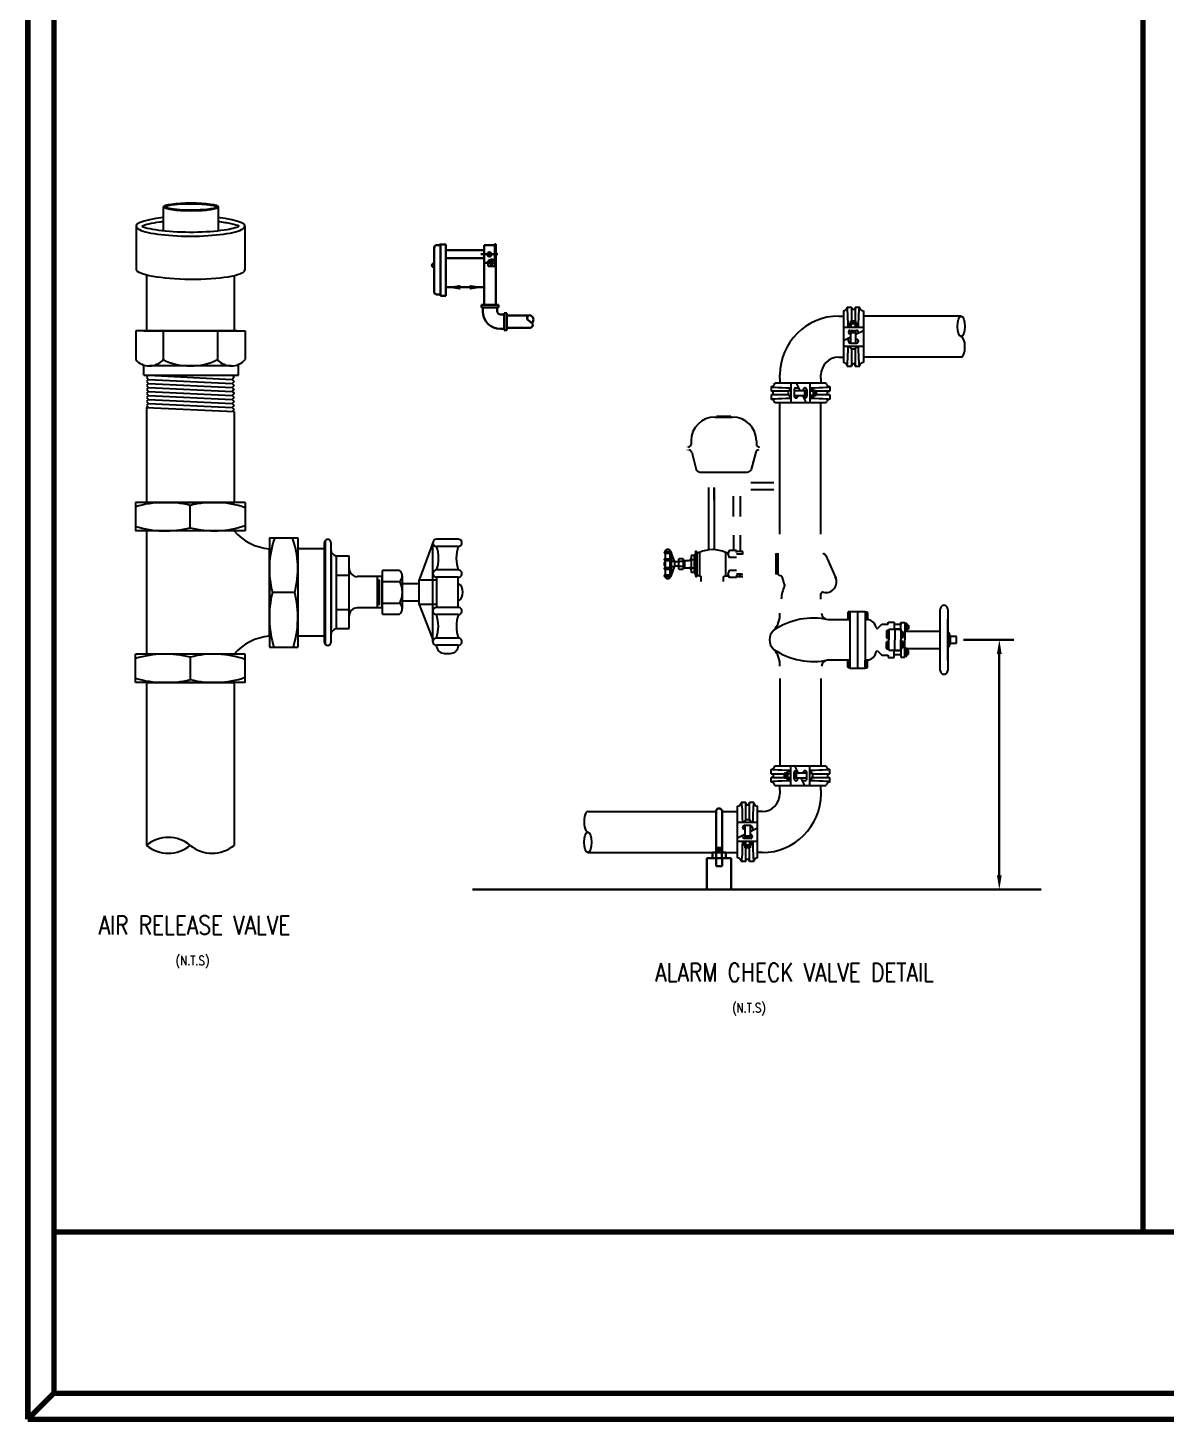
# Model space of a CAD drawing. Extents: x 846 to 947, y 375 to 797.
# Drawn here: x 846.37 to 864.06, y 445.92 to 467.54 of the extents above; entities that cross this region are included whole.
import ezdxf
from ezdxf.enums import TextEntityAlignment as Align

# ---------------------------------------------------------------- set-up
doc = ezdxf.new("R2010")
doc.units = 0
doc.header["$MEASUREMENT"] = 0
doc.layers.get('0').update_dxf_attribs({"color": 252, "linetype": 'CONTINUOUS', "lineweight": 30})
doc.layers.add('0-F-SPKL-MAIN', color=33, linetype='CONTINUOUS')
doc.layers.add('FITTINGS', color=130, linetype='CONTINUOUS')
for name, color, linetype, lineweight in [('EXH', 1, 'CONTINUOUS', 9), ('text', 252, 'CONTINUOUS', 15), ('UG-BORDER', 20, 'CONTINUOUS', 80)]:
    doc.layers.add(name, color=color, linetype=linetype, lineweight=lineweight)
doc.styles.add('IBA', font='ROMANS.shx', dxfattribs={"width": 0.8, "height": 0.2})

msp = doc.modelspace()

# ---------------------------------------------------------------- linework, layer by layer
for p, q in [((852.682, 464.123), (852.682, 463.437)), ((852.783, 464.164), (852.724, 464.164)), ((852.765, 464.173), (852.765, 464.167)), ((852.866, 464.173), (852.765, 464.173)), ((852.765, 464.167), (852.765, 464.164)), ((852.783, 463.375), (852.783, 464.173)), ((852.866, 464.173), (852.866, 464.025)), ((853.459, 464.087), (852.866, 464.087)), ((853.625, 464.161), (853.459, 464.161)), ((853.459, 464.161), (853.459, 464.149)), ((853.459, 464.149), (853.459, 463.889)), ((853.613, 464.173), (853.613, 464.161)), ((853.625, 464.173), (853.613, 464.173)), ((853.625, 464.144), (853.625, 464.173)), ((853.626, 464.144), (853.625, 464.144)), ((853.626, 464.025), (853.626, 464.144)), ((853.629, 464.025), (853.629, 464.179)), ((853.641, 464.179), (853.629, 464.179)), ((853.641, 464.025), (853.641, 464.179)), ((852.866, 464.025), (852.866, 463.375)), ((853.459, 463.963), (852.866, 463.963)), ((853.523, 463.889), (853.459, 463.889)), ((853.459, 463.889), (853.459, 463.494)), ((853.523, 463.889), (853.523, 463.914)), ((853.523, 463.836), (853.523, 463.889)), ((853.641, 463.836), (853.523, 463.836)), ((853.626, 464.025), (853.626, 463.91)), ((853.626, 463.91), (853.629, 463.91)), ((853.629, 464.025), (853.629, 463.91)), ((853.629, 463.91), (853.629, 463.836)), ((853.641, 464.025), (853.641, 463.836)), ((853.641, 463.836), (853.641, 463.494)), ((852.724, 463.396), (852.783, 463.396)), ((852.866, 463.508), (853.459, 463.508)), ((853.459, 463.494), (853.459, 463.237)), ((853.641, 463.494), (853.641, 463.237)), ((852.866, 463.375), (852.783, 463.375)), ((853.682, 463.237), (853.418, 463.237)), ((853.418, 463.237), (853.418, 463.195)), ((853.418, 463.195), (853.682, 463.195)), ((853.418, 463.195), (853.438, 463.195)), ((853.433, 463.237), (853.667, 463.237)), ((853.438, 463.195), (853.438, 463.136)), ((853.662, 463.195), (853.662, 463.137)), ((853.682, 463.195), (853.682, 463.237)), ((853.772, 463.085), (853.714, 463.085)), ((853.772, 463.105), (853.814, 463.105)), ((853.772, 462.861), (853.772, 463.105)), ((853.814, 462.841), (853.814, 463.105)), ((853.814, 463.071), (854.15, 463.071)), ((853.772, 462.861), (853.714, 462.861)), ((853.772, 462.841), (853.772, 462.861)), ((853.814, 462.841), (853.772, 462.841)), ((853.814, 462.878), (854.175, 462.878)), ((860.914, 458.03), (861.692, 458.03)), ((861.469, 457.807), (861.469, 454.371)), ((857.065, 454.724), (857.065, 455.361)), ((857.16, 455.361), (857.16, 454.724)), ((857.065, 454.794), (857.16, 454.794)), ((857.065, 454.766), (857.16, 454.766)), ((857.065, 454.739), (857.16, 454.739)), ((857.081, 454.78), (857.144, 454.78)), ((857.081, 454.753), (857.144, 454.753)), ((856.924, 454.637), (857.301, 454.637)), ((856.924, 454.148), (856.924, 454.637)), ((857.065, 454.724), (857.009, 454.724)), ((857.009, 454.724), (857.009, 454.637)), ((857.065, 454.724), (857.16, 454.724)), ((857.065, 454.512), (857.065, 454.637)), ((857.065, 454.637), (857.16, 454.637)), ((857.069, 454.724), (857.069, 454.637)), ((857.156, 454.724), (857.156, 454.637)), ((857.16, 454.724), (857.216, 454.724)), ((857.16, 454.637), (857.16, 454.512)), ((857.216, 454.724), (857.216, 454.637)), ((857.301, 454.637), (857.301, 454.148)), ((857.065, 454.512), (857.16, 454.512)), ((853.277, 454.148), (862.12, 454.148)), ((857.301, 454.148), (856.924, 454.148)), ((860.914, 454.148), (861.692, 454.148))]:
    msp.add_line(p, q)
at = {"linetype": 'ByBlock'}
for p, q in [((852.653, 463.834), (852.653, 463.869)), ((852.654, 463.875), (852.676, 463.875)), ((852.654, 463.863), (852.676, 463.863)), ((852.676, 463.839), (852.654, 463.839)), ((852.676, 463.828), (852.654, 463.828)), ((852.676, 463.881), (852.682, 463.881)), ((852.676, 463.822), (852.676, 463.881)), ((852.676, 463.863), (852.676, 463.875)), ((852.676, 463.863), (852.676, 463.839)), ((852.676, 463.839), (852.676, 463.828)), ((852.682, 463.822), (852.676, 463.822)), ((852.682, 463.881), (852.682, 463.822)), ((853.675, 464.025), (853.409, 464.025)), ((853.566, 463.901), (853.566, 463.88)), ((853.586, 463.901), (853.566, 463.901)), ((853.566, 463.88), (853.586, 463.88)), ((853.586, 463.88), (853.586, 463.901))]:
    msp.add_line(p, q, dxfattribs=at)
for centre, major_axis, start_param, end_param in [((852.724, 464.123), (0.0293, 0.0293), 0.785398, 2.356194), ((853.576, 463.869), (0.0494, 0.0494), 6.276845, 7.947768), ((852.724, 463.437), (-0.0293, 0.0293), 0.785398, 2.356194), ((853.714, 463.137), (-0.195, 0.195), 0.785398, 2.356194), ((853.714, 463.137), (0.0367, 0.0367), 2.356194, 3.926991), ((857.112, 455.361), (0.0338, 0.0338), 5.497787, 8.63938)]:
    msp.add_ellipse(centre, major_axis=major_axis, ratio=1, start_param=start_param, end_param=end_param)
for centre, major_axis, start_param, end_param in [((853.542, 464.019), (0.024, 0.024), 5.497787, 11.780972), ((852.658, 463.852), (0.00921, 0.00921), 1.21811, 3.494279), ((852.665, 463.869), (0.00876, 0.00876), 1.858652, 2.853737), ((852.7, 463.851), (0.0334, 0.0334), 2.103514, 2.608875), ((852.665, 463.834), (-0.00876, 0.00876), 0.287856, 1.28294), ((853.542, 464.019), (-0.0106, 0.0106), 3.926991, 10.210176), ((853.542, 464.019), (0.00871, 0.00871), 5.497787, 11.780972), ((853.576, 463.891), (0.0178, 0.0178), 5.497787, 11.780972)]:
    msp.add_ellipse(centre, major_axis=major_axis, ratio=1, start_param=start_param, end_param=end_param, dxfattribs=at)
msp.add_open_spline([(854.175, 462.878), (854.194, 462.888), (854.241, 462.914), (854.176, 462.977), (854.117, 463.011), (854.149, 463.1), (854.251, 463.029), (854.219, 462.973), (854.203, 462.945)], degree=3, knots=[0, 0, 0, 0, 45.521411, 110.954853, 163.548083, 207.381251, 277.412599, 351.03165, 351.03165, 351.03165, 351.03165])
for points in [[(853.089, 463.545), (853.089, 463.471), (852.866, 463.508)], [(853.236, 463.545), (853.236, 463.471), (853.459, 463.508)], [(861.431, 457.807), (861.506, 457.807), (861.469, 458.03)], [(861.431, 454.371), (861.506, 454.371), (861.469, 454.148)]]:
    msp.add_solid(points)
at = {"layer": '0-F-SPKL-MAIN', "color": 100, "linetype": 'Continuous'}
for p, q in [((860.876, 463.059), (859.355, 463.059)), ((860.876, 462.422), (859.355, 462.422)), ((858.059, 459.672), (858.059, 461.711)), ((858.696, 459.672), (858.696, 461.711)), ((848.211, 461.642), (848.211, 460.165)), ((849.571, 461.577), (849.571, 460.165)), ((856.95, 460.395), (856.95, 459.426)), ((857.038, 460.395), (857.038, 459.429)), ((857.038, 460.395), (857.038, 460.273)), ((857.038, 460.201), (857.038, 460.395)), ((857.961, 460.361), (857.604, 460.361)), ((857.961, 460.468), (857.608, 460.468)), ((857.336, 459.944), (857.336, 460.261)), ((857.443, 459.948), (857.443, 460.261)), ((857.334, 459.658), (857.334, 459.415)), ((857.334, 459.658), (857.334, 459.415)), ((857.442, 459.658), (857.442, 459.402)), ((857.442, 459.658), (857.442, 459.402)), ((848.211, 457.365), (848.211, 454.835)), ((849.571, 457.365), (849.571, 454.835)), ((858.059, 457.428), (858.059, 456.072)), ((858.696, 457.428), (858.696, 456.072)), ((855.072, 455.361), (857.065, 455.361)), ((857.16, 455.361), (857.4, 455.361)), ((855.072, 454.724), (857.4, 454.724))]:
    msp.add_line(p, q, dxfattribs=at)
for centre, major_axis, ratio, start_param, end_param in [((860.876, 462.9), (0, 0.159), 0.360826, 3.141593, 9.424778), ((860.876, 462.581), (0, 0.159), 0.371426, 3.141593, 6.283185), ((855.072, 455.202), (0, 0.159), 0.371426, 0, 3.141593), ((848.551, 454.424), (0.378, 0.378), 1, 0.095196, 1.4756), ((848.551, 455.247), (-0.378, 0.378), 1, 1.665992, 3.046397), ((849.231, 455.247), (0.378, 0.378), 1, 3.236789, 4.617193)]:
    msp.add_ellipse(centre, major_axis=major_axis, ratio=ratio, start_param=start_param, end_param=end_param, dxfattribs=at)
msp.add_ellipse((855.072, 454.883), major_axis=(0, 0.159), ratio=0.360826, dxfattribs=at)
at = {"layer": 'EXH', "lineweight": 0}
msp.add_line((846.77, 448.828), (925.412, 448.828), dxfattribs=at)
at = {"layer": 'FITTINGS'}
for p, q in [((848.477, 464.389), (848.477, 464.757)), ((849.328, 464.389), (849.328, 464.757)), ((848.05, 464.457), (848.05, 463.774)), ((849.74, 464.457), (849.74, 463.774)), ((848.211, 463.698), (848.211, 462.83)), ((849.571, 463.698), (849.571, 462.83)), ((859.101, 463.198), (859.172, 463.198)), ((859.105, 463.191), (859.101, 463.198)), ((859.108, 463.169), (859.105, 463.191)), ((859.179, 463.163), (859.172, 463.198)), ((859.172, 463.198), (859.172, 462.987)), ((859.228, 463.198), (859.221, 463.163)), ((859.228, 463.198), (859.298, 463.198)), ((859.228, 463.198), (859.228, 462.987)), ((859.292, 463.169), (859.295, 463.191)), ((859.295, 463.191), (859.298, 463.198)), ((858.973, 463.059), (859.045, 463.059)), ((859.045, 463.142), (859.045, 462.34)), ((859.111, 463.135), (859.108, 463.169)), ((859.114, 463.088), (859.111, 463.135)), ((859.116, 463.03), (859.114, 463.088)), ((859.118, 462.963), (859.116, 463.03)), ((859.119, 462.888), (859.118, 462.963)), ((859.159, 462.987), (859.24, 462.987)), ((859.159, 462.945), (859.159, 462.987)), ((859.166, 462.98), (859.233, 462.98)), ((859.166, 462.966), (859.233, 462.966)), ((859.173, 462.973), (859.226, 462.973)), ((859.173, 462.959), (859.226, 462.959)), ((859.221, 463.163), (859.179, 463.163)), ((859.24, 462.945), (859.24, 462.987)), ((859.28, 462.888), (859.282, 462.963)), ((859.282, 462.963), (859.284, 463.03)), ((859.284, 463.03), (859.286, 463.088)), ((859.286, 463.088), (859.289, 463.135)), ((859.289, 463.135), (859.292, 463.169)), ((859.355, 463.142), (859.355, 462.34)), ((848.171, 462.83), (848.043, 462.83)), ((848.043, 462.83), (848.043, 462.384)), ((849.614, 462.83), (848.171, 462.83)), ((848.171, 462.83), (849.614, 462.83)), ((848.2, 462.83), (849.585, 462.83)), ((848.469, 462.83), (848.469, 462.384)), ((849.316, 462.83), (849.316, 462.384)), ((849.614, 462.83), (849.742, 462.83)), ((849.742, 462.83), (849.742, 462.384)), ((859.045, 462.888), (859.355, 462.888)), ((859.136, 462.888), (859.136, 462.931)), ((859.151, 462.839), (859.249, 462.839)), ((859.152, 462.945), (859.247, 462.945)), ((859.159, 462.642), (859.159, 462.839)), ((859.166, 462.952), (859.233, 462.952)), ((859.166, 462.832), (859.233, 462.832)), ((859.166, 462.818), (859.233, 462.818)), ((859.166, 462.804), (859.233, 462.804)), ((859.168, 462.888), (859.168, 462.931)), ((859.173, 462.825), (859.226, 462.825)), ((859.173, 462.811), (859.226, 462.811)), ((859.231, 462.888), (859.231, 462.931)), ((859.24, 462.642), (859.24, 462.839)), ((859.355, 462.832), (859.24, 462.775)), ((859.263, 462.888), (859.263, 462.931)), ((859.277, 462.811), (859.277, 462.794)), ((859.159, 462.735), (859.045, 462.677)), ((859.045, 462.593), (859.355, 462.593)), ((859.118, 462.519), (859.119, 462.593)), ((859.122, 462.67), (859.122, 462.716)), ((859.151, 462.642), (859.249, 462.642)), ((859.172, 462.557), (859.172, 462.284)), ((859.228, 462.557), (859.228, 462.284)), ((859.282, 462.519), (859.28, 462.593)), ((849.642, 462.14), (849.642, 462.309)), ((858.973, 462.422), (859.045, 462.422)), ((859.105, 462.291), (859.108, 462.312)), ((859.108, 462.312), (859.111, 462.347)), ((859.111, 462.347), (859.114, 462.394)), ((859.114, 462.394), (859.116, 462.452)), ((859.116, 462.452), (859.118, 462.519)), ((859.179, 462.319), (859.172, 462.284)), ((859.221, 462.319), (859.179, 462.319)), ((859.228, 462.284), (859.221, 462.319)), ((859.284, 462.452), (859.282, 462.519)), ((859.286, 462.394), (859.284, 462.452)), ((859.289, 462.347), (859.286, 462.394)), ((859.292, 462.312), (859.289, 462.347)), ((859.295, 462.291), (859.292, 462.312)), ((848.171, 462.14), (848.171, 462.298)), ((848.171, 462.14), (849.642, 462.14)), ((848.242, 462.14), (848.211, 462.109)), ((848.211, 462.109), (848.242, 462.077)), ((848.242, 462.14), (849.54, 462.077)), ((849.529, 462.285), (848.256, 462.285)), ((849.54, 462.14), (849.571, 462.109)), ((849.571, 462.109), (849.54, 462.077)), ((858.059, 462.092), (858.059, 462.145)), ((858.059, 462.092), (858.059, 462.145)), ((858.059, 462.092), (858.059, 462.02)), ((858.696, 462.092), (858.696, 462.145)), ((858.696, 462.092), (858.696, 462.145)), ((858.696, 462.092), (858.696, 462.02)), ((859.101, 462.284), (859.105, 462.291)), ((859.101, 462.284), (859.172, 462.284)), ((859.228, 462.284), (859.298, 462.284)), ((859.298, 462.284), (859.295, 462.291)), ((848.242, 462.077), (848.211, 462.046)), ((848.211, 462.046), (848.242, 462.015)), ((848.242, 462.015), (848.211, 461.984)), ((848.211, 461.984), (848.242, 461.953)), ((848.242, 461.953), (848.211, 461.921)), ((848.211, 461.921), (848.242, 461.89)), ((848.242, 461.89), (848.211, 461.859)), ((848.219, 461.913), (848.242, 461.89)), ((848.242, 462.077), (849.54, 462.015)), ((848.242, 462.015), (849.54, 461.953)), ((848.242, 461.953), (849.54, 461.89)), ((848.242, 461.89), (849.54, 461.828)), ((849.54, 462.077), (849.571, 462.046)), ((849.571, 462.046), (849.54, 462.015)), ((849.54, 462.015), (849.571, 461.984)), ((849.571, 461.984), (849.54, 461.953)), ((849.54, 461.953), (849.571, 461.921)), ((849.571, 461.921), (849.54, 461.89)), ((849.563, 461.913), (849.54, 461.89)), ((849.54, 461.89), (849.571, 461.859)), ((849.54, 461.89), (849.571, 461.863)), ((857.92, 461.964), (857.92, 461.894)), ((857.92, 461.964), (857.927, 461.961)), ((858.194, 461.894), (857.92, 461.894)), ((857.955, 461.887), (857.92, 461.894)), ((857.927, 461.961), (857.949, 461.957)), ((857.949, 461.957), (857.983, 461.954)), ((857.955, 461.844), (857.955, 461.887)), ((858.778, 462.02), (857.977, 462.02)), ((857.983, 461.954), (858.031, 461.952)), ((858.031, 461.952), (858.089, 461.949)), ((858.089, 461.949), (858.156, 461.948)), ((858.156, 461.948), (858.23, 461.946)), ((858.23, 462.02), (858.23, 461.711)), ((858.279, 461.915), (858.279, 461.816)), ((858.279, 461.906), (858.476, 461.906)), ((858.307, 461.943), (858.353, 461.943)), ((858.371, 461.906), (858.314, 462.02)), ((858.441, 461.899), (858.441, 461.832)), ((858.448, 461.892), (858.448, 461.839)), ((858.455, 461.899), (858.455, 461.832)), ((858.462, 461.892), (858.462, 461.839)), ((858.469, 461.899), (858.469, 461.832)), ((858.476, 461.915), (858.476, 461.816)), ((858.525, 462.02), (858.525, 461.711)), ((858.525, 461.946), (858.599, 461.948)), ((858.525, 461.929), (858.567, 461.929)), ((858.525, 461.897), (858.567, 461.897)), ((858.581, 461.913), (858.581, 461.818)), ((858.581, 461.906), (858.624, 461.906)), ((858.588, 461.899), (858.588, 461.832)), ((858.595, 461.892), (858.595, 461.839)), ((858.599, 461.948), (858.666, 461.949)), ((858.602, 461.899), (858.602, 461.832)), ((858.609, 461.892), (858.609, 461.839)), ((858.617, 461.899), (858.617, 461.832)), ((858.624, 461.906), (858.624, 461.825)), ((858.835, 461.894), (858.624, 461.894)), ((858.666, 461.949), (858.724, 461.952)), ((858.724, 461.952), (858.771, 461.954)), ((858.771, 461.954), (858.806, 461.957)), ((858.799, 461.887), (858.835, 461.894)), ((858.799, 461.844), (858.799, 461.887)), ((858.806, 461.957), (858.827, 461.961)), ((858.827, 461.961), (858.835, 461.964)), ((858.835, 461.964), (858.835, 461.894)), ((848.211, 461.859), (848.242, 461.828)), ((848.242, 461.828), (848.211, 461.797)), ((848.211, 461.797), (848.242, 461.765)), ((848.242, 461.765), (848.211, 461.734)), ((848.211, 461.734), (848.242, 461.703)), ((848.242, 461.703), (848.211, 461.672)), ((848.211, 461.672), (848.242, 461.641)), ((848.242, 461.828), (849.54, 461.765)), ((848.242, 461.765), (849.54, 461.703)), ((848.242, 461.703), (849.54, 461.641)), ((849.571, 461.859), (849.54, 461.828)), ((849.54, 461.828), (849.571, 461.797)), ((849.571, 461.797), (849.54, 461.765)), ((849.54, 461.765), (849.571, 461.734)), ((849.571, 461.734), (849.54, 461.703)), ((849.54, 461.703), (849.571, 461.672)), ((849.571, 461.672), (849.54, 461.641)), ((857.92, 461.837), (857.955, 461.844)), ((858.194, 461.837), (857.92, 461.837)), ((857.92, 461.837), (857.92, 461.767)), ((857.92, 461.767), (857.927, 461.77)), ((857.927, 461.77), (857.949, 461.774)), ((857.949, 461.774), (857.983, 461.777)), ((858.778, 461.711), (857.977, 461.711)), ((857.983, 461.777), (858.031, 461.779)), ((858.031, 461.779), (858.089, 461.782)), ((858.089, 461.782), (858.156, 461.784)), ((858.156, 461.784), (858.23, 461.785)), ((858.279, 461.825), (858.476, 461.825)), ((858.469, 461.711), (858.412, 461.825)), ((858.448, 461.788), (858.43, 461.788)), ((858.525, 461.834), (858.567, 461.834)), ((858.525, 461.802), (858.567, 461.802)), ((858.525, 461.785), (858.599, 461.784)), ((858.581, 461.825), (858.624, 461.825)), ((858.599, 461.784), (858.666, 461.782)), ((858.835, 461.837), (858.624, 461.837)), ((858.666, 461.782), (858.724, 461.779)), ((858.724, 461.779), (858.771, 461.777)), ((858.771, 461.777), (858.806, 461.774)), ((858.835, 461.837), (858.799, 461.844)), ((858.806, 461.774), (858.827, 461.77)), ((858.827, 461.77), (858.835, 461.767)), ((858.835, 461.837), (858.835, 461.767)), ((848.211, 461.642), (849.571, 461.577)), ((849.54, 461.641), (849.571, 461.609)), ((849.571, 461.609), (849.54, 461.578)), ((857.047, 461.491), (857.321, 461.491)), ((857.071, 461.503), (857.297, 461.503)), ((857.084, 461.503), (857.084, 461.491)), ((857.284, 461.503), (857.284, 461.491)), ((856.621, 461.026), (856.621, 461.023)), ((856.677, 461.121), (856.677, 461.07)), ((857.692, 461.121), (857.692, 461.07)), ((856.621, 460.978), (856.621, 460.981)), ((856.686, 460.946), (856.758, 460.678)), ((857.682, 460.946), (857.61, 460.678)), ((856.812, 460.637), (857.556, 460.637)), ((848.04, 460.165), (848.04, 459.723)), ((849.742, 460.165), (848.04, 460.165)), ((848.211, 460.165), (849.571, 460.165)), ((849.742, 460.165), (849.742, 459.723)), ((848.891, 459.771), (848.891, 460.118)), ((849.742, 459.723), (848.04, 459.723)), ((848.211, 459.723), (848.211, 457.807)), ((850.121, 459.616), (850.563, 459.616)), ((850.121, 459.616), (850.121, 457.914)), ((850.563, 459.616), (850.563, 457.914)), ((850.977, 457.993), (850.977, 459.537)), ((850.994, 457.955), (850.994, 459.575)), ((851.079, 457.993), (851.079, 459.537)), ((852.665, 459.554), (852.45, 458.96)), ((852.663, 458), (852.663, 459.536)), ((853.058, 459.592), (852.719, 459.592)), ((850.121, 458.085), (850.121, 459.445)), ((850.977, 459.445), (850.563, 459.445)), ((850.977, 459.445), (850.977, 458.085)), ((851.079, 459.334), (851.079, 458.203)), ((851.163, 459.334), (851.36, 459.334)), ((851.163, 458.203), (851.163, 459.334)), ((851.36, 458.203), (851.36, 459.334)), ((853.058, 459.48), (852.719, 459.48)), ((856.274, 459.402), (856.354, 459.402)), ((856.274, 459.376), (856.354, 459.376)), ((856.274, 459.289), (856.354, 459.289)), ((856.324, 459.432), (856.304, 459.432)), ((856.418, 459.252), (856.366, 459.384)), ((856.367, 459.389), (856.367, 459.025)), ((856.516, 459.287), (856.49, 459.287)), ((856.553, 459.287), (856.516, 459.287)), ((856.553, 459.287), (856.553, 459.126)), ((856.723, 459.341), (856.676, 459.341)), ((856.676, 459.341), (856.676, 459.073)), ((856.723, 459.341), (856.723, 459.073)), ((856.743, 459.391), (856.743, 459.025)), ((856.743, 459.073), (856.743, 459.341)), ((856.763, 459.4), (856.763, 459.016)), ((856.767, 459.391), (856.767, 459.025)), ((856.767, 459.384), (856.806, 459.384)), ((856.806, 459.384), (856.806, 459.025)), ((857.214, 459.384), (857.253, 459.384)), ((857.214, 459.384), (857.214, 459.025)), ((857.382, 459.415), (857.274, 459.415)), ((857.382, 459.311), (857.274, 459.311)), ((857.382, 459.384), (857.382, 459.415)), ((857.479, 459.402), (857.382, 459.402)), ((857.382, 459.366), (857.489, 459.366)), ((857.479, 459.366), (857.479, 459.402)), ((857.997, 459.36), (857.992, 459.367)), ((858.003, 459.367), (857.997, 459.36)), ((857.997, 459.36), (857.997, 459.055)), ((858.009, 459.36), (858.003, 459.367)), ((858.003, 459.367), (858.003, 459.049)), ((858.016, 459.367), (858.009, 459.36)), ((858.009, 459.36), (858.009, 459.055)), ((858.022, 459.36), (858.016, 459.367)), ((858.016, 459.367), (858.016, 459.049)), ((858.027, 459.365), (858.022, 459.36)), ((858.022, 459.36), (858.022, 459.055)), ((858.024, 459.374), (858.024, 459.366)), ((858.024, 459.366), (858.024, 459.286)), ((858.024, 459.289), (858.024, 459.061)), ((858.772, 459.338), (858.791, 459.295)), ((858.791, 459.295), (858.929, 458.987)), ((851.88, 458.429), (851.88, 459.108)), ((852.034, 459.108), (851.88, 459.108)), ((852.146, 459.108), (852.034, 459.108)), ((853.058, 459.115), (852.719, 459.115)), ((856.274, 459.263), (856.274, 459.151)), ((856.274, 459.263), (856.274, 459.151)), ((856.274, 459.263), (856.354, 459.263)), ((856.274, 459.151), (856.354, 459.151)), ((856.274, 459.125), (856.354, 459.125)), ((856.354, 459.151), (856.354, 459.263)), ((856.354, 459.252), (856.418, 459.252)), ((856.418, 459.162), (856.354, 459.162)), ((856.367, 459.021), (856.418, 459.162)), ((856.418, 459.252), (856.418, 459.162)), ((856.478, 459.239), (856.418, 459.239)), ((856.478, 459.175), (856.418, 459.175)), ((856.48, 459.267), (856.48, 459.147)), ((856.553, 459.247), (856.49, 459.247)), ((856.553, 459.167), (856.49, 459.167)), ((856.49, 459.126), (856.516, 459.126)), ((856.516, 459.126), (856.553, 459.126)), ((856.553, 459.264), (856.646, 459.264)), ((856.553, 459.149), (856.646, 459.149)), ((856.555, 459.262), (856.555, 459.149)), ((856.564, 459.255), (856.564, 459.16)), ((856.572, 459.264), (856.572, 459.149)), ((856.723, 459.27), (856.676, 459.27)), ((856.723, 459.144), (856.676, 459.144)), ((856.723, 459.073), (856.676, 459.073)), ((857.382, 459.104), (857.274, 459.104)), ((851.163, 459.034), (851.36, 459.034)), ((851.88, 459.011), (851.488, 459.011)), ((851.801, 458.526), (851.801, 459.011)), ((851.833, 458.566), (851.833, 458.966)), ((851.873, 458.534), (851.873, 459.014)), ((851.88, 458.938), (852.146, 458.938)), ((852.188, 458.514), (852.188, 459.023)), ((852.195, 458.904), (852.45, 458.904)), ((852.45, 458.96), (852.719, 458.96)), ((852.45, 458.577), (852.45, 458.96)), ((852.719, 459.003), (852.719, 458.533)), ((853.058, 459.003), (852.719, 459.003)), ((853.058, 458.533), (853.058, 459.003)), ((853.058, 458.533), (853.058, 459.003)), ((856.274, 459.038), (856.354, 459.038)), ((856.274, 459.012), (856.354, 459.012)), ((856.304, 458.982), (856.324, 458.982)), ((856.806, 459.025), (856.763, 459.025)), ((856.834, 458.934), (856.834, 459.013)), ((857.179, 458.934), (857.179, 459.01)), ((857.214, 459.025), (857.255, 459.025)), ((857.382, 459), (857.274, 459)), ((857.455, 459.049), (857.382, 459.049)), ((857.382, 459.049), (857.455, 459.049)), ((857.455, 459.049), (857.382, 459.049)), ((857.455, 459.049), (857.382, 459.049)), ((857.382, 459.032), (857.382, 459)), ((857.479, 459.008), (857.382, 459.008)), ((857.442, 459.008), (857.442, 459.049)), ((857.455, 459.049), (857.479, 459.049)), ((857.997, 459.055), (857.992, 459.049)), ((858.003, 459.049), (857.997, 459.055)), ((858.009, 459.055), (858.003, 459.049)), ((858.016, 459.049), (858.009, 459.055)), ((858.022, 459.055), (858.016, 459.049)), ((858.027, 459.051), (858.022, 459.055)), ((858.043, 459.035), (858.08, 459.023)), ((850.516, 458.765), (850.169, 458.765)), ((852.195, 458.633), (852.45, 458.633)), ((858.696, 458.66), (858.696, 458.743)), ((851.163, 458.503), (851.36, 458.503)), ((851.88, 458.526), (851.488, 458.526)), ((851.88, 458.599), (852.146, 458.599)), ((851.88, 458.429), (852.034, 458.429)), ((852.034, 458.429), (852.146, 458.429)), ((852.45, 458.577), (852.667, 458.021)), ((852.719, 458.577), (852.45, 458.577)), ((853.058, 458.533), (852.719, 458.533)), ((853.058, 458.421), (852.719, 458.421)), ((859.113, 458.451), (859.113, 458.362)), ((859.147, 458.466), (859.117, 458.466)), ((859.147, 458.436), (859.117, 458.436)), ((859.147, 458.469), (859.147, 457.591)), ((859.147, 458.469), (859.384, 458.469)), ((859.147, 458.466), (859.147, 458.347)), ((859.265, 458.469), (859.265, 457.591)), ((859.384, 458.469), (859.384, 457.591)), ((859.384, 458.466), (859.384, 458.347)), ((859.384, 458.466), (859.414, 458.466)), ((859.384, 458.436), (859.414, 458.436)), ((859.417, 458.451), (859.417, 458.362)), ((860.551, 457.552), (860.551, 458.508)), ((860.668, 458.508), (860.668, 457.552)), ((851.163, 458.203), (851.36, 458.203)), ((858.812, 458.343), (859.147, 458.343)), ((859.117, 458.377), (859.147, 458.377)), ((859.117, 458.347), (859.147, 458.347)), ((859.414, 458.377), (859.384, 458.377)), ((859.414, 458.347), (859.384, 458.347)), ((859.384, 458.343), (859.412, 458.343)), ((859.552, 458.213), (859.569, 458.199)), ((859.569, 458.199), (859.641, 458.271)), ((859.641, 458.271), (859.742, 458.271)), ((859.742, 458.304), (859.835, 458.304)), ((859.742, 458.271), (859.742, 458.304)), ((859.835, 458.304), (859.835, 458.195)), ((859.94, 458.267), (859.835, 458.267)), ((859.835, 458.199), (859.938, 458.199)), ((859.94, 458.3), (859.999, 458.3)), ((859.94, 458.165), (859.94, 458.3)), ((859.94, 458.3), (859.94, 458.267)), ((859.999, 458.3), (859.999, 458.03)), ((859.999, 458.286), (859.999, 458.167)), ((859.999, 458.286), (860.029, 458.286)), ((859.999, 458.256), (860.029, 458.256)), ((860.033, 458.271), (860.033, 458.182)), ((860.033, 458.256), (860.057, 458.256)), ((860.057, 458.256), (860.057, 458.196)), ((860.551, 457.709), (860.551, 458.352)), ((860.668, 457.709), (860.668, 458.352)), ((850.977, 458.085), (850.563, 458.085)), ((853.058, 458.056), (852.719, 458.056)), ((859.717, 458.159), (859.717, 458.071)), ((859.717, 457.901), (859.717, 457.99)), ((859.751, 458.174), (859.721, 458.174)), ((859.751, 458.144), (859.721, 458.144)), ((859.721, 458.085), (859.751, 458.085)), ((859.721, 458.056), (859.751, 458.056)), ((859.721, 458.005), (859.751, 458.005)), ((859.751, 458.195), (859.936, 458.195)), ((859.751, 458.195), (859.751, 458.03)), ((859.751, 458.174), (859.751, 458.056)), ((859.751, 457.866), (859.751, 458.03)), ((859.751, 457.886), (859.751, 458.005)), ((859.843, 458.195), (859.843, 458.03)), ((859.843, 458.195), (859.843, 458.03)), ((859.843, 457.866), (859.843, 458.03)), ((859.843, 457.866), (859.843, 458.03)), ((859.936, 458.195), (859.936, 458.03)), ((859.936, 458.161), (859.936, 458.054)), ((859.936, 458.161), (859.963, 458.161)), ((859.936, 458.134), (859.963, 458.134)), ((859.963, 458.081), (859.936, 458.081)), ((859.963, 458.054), (859.936, 458.054)), ((859.936, 457.866), (859.936, 458.03)), ((859.936, 457.866), (859.936, 458.03)), ((859.963, 458.006), (859.936, 458.006)), ((859.936, 457.899), (859.936, 458.006)), ((859.967, 458.148), (859.967, 458.068)), ((859.967, 457.913), (859.967, 457.993)), ((860.029, 458.197), (859.999, 458.197)), ((860.029, 458.167), (859.999, 458.167)), ((859.999, 458.165), (860.551, 458.165)), ((859.999, 457.76), (859.999, 458.03)), ((860.057, 458.196), (860.033, 458.196)), ((860.668, 458.141), (860.69, 458.141)), ((860.668, 458.076), (860.668, 458.141)), ((860.668, 458.076), (860.69, 458.076)), ((860.668, 458.076), (860.668, 457.985)), ((860.69, 457.985), (860.668, 457.985)), ((860.668, 457.985), (860.668, 457.92)), ((860.694, 458.108), (860.694, 457.952)), ((860.707, 458.108), (860.694, 458.108)), ((860.694, 458.108), (860.694, 458.076)), ((860.694, 458.076), (860.694, 457.985)), ((860.694, 457.985), (860.694, 457.952)), ((860.707, 457.952), (860.707, 458.108)), ((860.707, 458.082), (860.707, 457.978)), ((860.802, 458.082), (860.707, 458.082)), ((860.802, 457.978), (860.802, 458.082)), ((848.04, 457.365), (848.04, 457.807)), ((849.742, 457.807), (848.04, 457.807)), ((849.742, 457.365), (849.742, 457.807)), ((850.121, 457.914), (850.563, 457.914)), ((853.058, 457.945), (852.719, 457.945)), ((852.846, 457.818), (852.931, 457.818)), ((859.552, 457.847), (859.569, 457.861)), ((859.569, 457.861), (859.641, 457.79)), ((859.641, 457.79), (859.742, 457.79)), ((859.721, 457.975), (859.751, 457.975)), ((859.751, 457.916), (859.721, 457.916)), ((859.751, 457.886), (859.721, 457.886)), ((859.742, 457.79), (859.742, 457.756)), ((859.742, 457.79), (859.742, 457.756)), ((859.751, 457.866), (859.936, 457.866)), ((859.835, 457.866), (859.936, 457.866)), ((859.835, 457.756), (859.835, 457.866)), ((859.835, 457.756), (859.835, 457.866)), ((859.835, 457.861), (859.938, 457.861)), ((859.94, 457.794), (859.835, 457.794)), ((859.963, 457.979), (859.936, 457.979)), ((859.936, 457.926), (859.963, 457.926)), ((859.936, 457.899), (859.963, 457.899)), ((859.94, 457.895), (859.94, 457.76)), ((859.999, 457.895), (860.551, 457.895)), ((860.029, 457.893), (859.999, 457.893)), ((859.999, 457.775), (859.999, 457.893)), ((860.029, 457.863), (859.999, 457.863)), ((859.999, 457.804), (860.029, 457.804)), ((859.999, 457.775), (860.029, 457.775)), ((860.033, 457.789), (860.033, 457.878)), ((860.057, 457.864), (860.033, 457.864)), ((860.033, 457.804), (860.057, 457.804)), ((860.057, 457.804), (860.057, 457.864)), ((860.69, 457.92), (860.668, 457.92)), ((860.694, 457.952), (860.707, 457.952)), ((860.707, 457.978), (860.802, 457.978)), ((848.891, 457.759), (848.891, 457.412)), ((858.812, 457.718), (859.147, 457.718)), ((859.113, 457.609), (859.113, 457.698)), ((859.117, 457.713), (859.147, 457.713)), ((859.117, 457.683), (859.147, 457.683)), ((859.147, 457.624), (859.117, 457.624)), ((859.147, 457.595), (859.117, 457.595)), ((859.147, 457.595), (859.147, 457.713)), ((859.147, 457.591), (859.384, 457.591)), ((859.147, 457.591), (859.384, 457.591)), ((859.384, 457.718), (859.412, 457.718)), ((859.414, 457.713), (859.384, 457.713)), ((859.414, 457.713), (859.384, 457.713)), ((859.384, 457.595), (859.384, 457.713)), ((859.384, 457.595), (859.384, 457.713)), ((859.414, 457.683), (859.384, 457.683)), ((859.414, 457.683), (859.384, 457.683)), ((859.384, 457.624), (859.414, 457.624)), ((859.384, 457.624), (859.414, 457.624)), ((859.384, 457.595), (859.414, 457.595)), ((859.384, 457.595), (859.414, 457.595)), ((859.417, 457.609), (859.417, 457.698)), ((859.417, 457.609), (859.417, 457.698)), ((859.742, 457.756), (859.835, 457.756)), ((859.742, 457.756), (859.835, 457.756)), ((859.94, 457.76), (859.999, 457.76)), ((849.742, 457.365), (848.04, 457.365)), ((848.211, 457.365), (849.571, 457.365)), ((857.977, 456.072), (858.778, 456.072)), ((858.23, 455.763), (858.23, 456.072)), ((858.286, 456.072), (858.343, 455.958)), ((858.525, 455.763), (858.525, 456.072)), ((857.92, 455.946), (857.92, 456.016)), ((857.927, 456.013), (857.92, 456.016)), ((857.92, 455.946), (857.955, 455.939)), ((857.92, 455.946), (858.131, 455.946)), ((857.955, 455.897), (857.92, 455.89)), ((857.92, 455.819), (857.92, 455.89)), ((857.92, 455.89), (858.131, 455.89)), ((857.927, 455.823), (857.92, 455.819)), ((857.949, 456.01), (857.927, 456.013)), ((857.949, 455.826), (857.927, 455.823)), ((857.983, 456.007), (857.949, 456.01)), ((857.983, 455.829), (857.949, 455.826)), ((857.955, 455.939), (857.955, 455.897)), ((858.031, 456.004), (857.983, 456.007)), ((858.031, 455.831), (857.983, 455.829)), ((858.089, 456.002), (858.031, 456.004)), ((858.089, 455.834), (858.031, 455.831)), ((858.156, 456), (858.089, 456.002)), ((858.156, 455.836), (858.089, 455.834)), ((858.131, 455.877), (858.131, 455.958)), ((858.173, 455.958), (858.131, 455.958)), ((858.173, 455.877), (858.131, 455.877)), ((858.138, 455.884), (858.138, 455.951)), ((858.145, 455.891), (858.145, 455.944)), ((858.152, 455.884), (858.152, 455.951)), ((858.23, 455.998), (858.156, 456)), ((858.23, 455.837), (858.156, 455.836)), ((858.159, 455.891), (858.159, 455.944)), ((858.166, 455.884), (858.166, 455.951)), ((858.173, 455.87), (858.173, 455.965)), ((858.23, 455.981), (858.188, 455.981)), ((858.23, 455.949), (858.188, 455.949)), ((858.23, 455.886), (858.188, 455.886)), ((858.23, 455.854), (858.188, 455.854)), ((858.279, 455.868), (858.279, 455.967)), ((858.476, 455.958), (858.279, 455.958)), ((858.476, 455.877), (858.279, 455.877)), ((858.286, 455.884), (858.286, 455.951)), ((858.293, 455.891), (858.293, 455.944)), ((858.3, 455.884), (858.3, 455.951)), ((858.307, 455.995), (858.325, 455.995)), ((858.307, 455.891), (858.307, 455.944)), ((858.314, 455.884), (858.314, 455.951)), ((858.384, 455.877), (858.441, 455.763)), ((858.448, 455.84), (858.402, 455.84)), ((858.476, 455.868), (858.476, 455.967)), ((858.599, 456), (858.525, 455.998)), ((858.599, 455.836), (858.525, 455.837)), ((858.561, 455.946), (858.835, 455.946)), ((858.561, 455.89), (858.835, 455.89)), ((858.666, 456.002), (858.599, 456)), ((858.666, 455.834), (858.599, 455.836)), ((858.724, 456.004), (858.666, 456.002)), ((858.724, 455.831), (858.666, 455.834)), ((858.771, 456.007), (858.724, 456.004)), ((858.771, 455.829), (858.724, 455.831)), ((858.806, 456.01), (858.771, 456.007)), ((858.806, 455.826), (858.771, 455.829)), ((858.835, 455.946), (858.799, 455.939)), ((858.799, 455.939), (858.799, 455.897)), ((858.799, 455.897), (858.835, 455.89)), ((858.827, 456.013), (858.806, 456.01)), ((858.827, 455.823), (858.806, 455.826)), ((858.835, 456.016), (858.827, 456.013)), ((858.835, 455.819), (858.827, 455.823)), ((858.835, 455.946), (858.835, 456.016)), ((858.835, 455.819), (858.835, 455.89)), ((857.977, 455.763), (858.778, 455.763)), ((858.059, 455.691), (858.059, 455.763)), ((858.059, 455.691), (858.059, 455.638)), ((858.059, 455.691), (858.059, 455.638)), ((858.696, 455.691), (858.696, 455.763)), ((858.696, 455.691), (858.696, 455.638)), ((858.696, 455.691), (858.696, 455.638)), ((857.4, 454.642), (857.4, 455.443)), ((857.527, 455.5), (857.457, 455.5)), ((857.457, 455.5), (857.46, 455.492)), ((857.46, 455.492), (857.463, 455.471)), ((857.463, 455.471), (857.466, 455.436)), ((857.466, 455.436), (857.469, 455.389)), ((857.469, 455.389), (857.471, 455.331)), ((857.527, 455.5), (857.534, 455.464)), ((857.527, 455.226), (857.527, 455.5)), ((857.534, 455.464), (857.576, 455.464)), ((857.576, 455.464), (857.583, 455.5)), ((857.653, 455.5), (857.583, 455.5)), ((857.583, 455.226), (857.583, 455.5)), ((857.641, 455.389), (857.639, 455.331)), ((857.644, 455.436), (857.641, 455.389)), ((857.647, 455.471), (857.644, 455.436)), ((857.65, 455.492), (857.647, 455.471)), ((857.653, 455.5), (857.65, 455.492)), ((857.71, 454.642), (857.71, 455.443)), ((857.71, 455.19), (857.4, 455.19)), ((857.471, 455.331), (857.473, 455.264)), ((857.473, 455.264), (857.474, 455.19)), ((857.637, 455.264), (857.636, 455.19)), ((857.639, 455.331), (857.637, 455.264)), ((857.782, 455.361), (857.71, 455.361)), ((857.4, 454.951), (857.515, 455.008)), ((857.478, 454.972), (857.478, 454.99)), ((857.604, 455.141), (857.506, 455.141)), ((857.515, 455.141), (857.515, 454.944)), ((857.588, 454.979), (857.522, 454.979)), ((857.588, 454.965), (857.522, 454.965)), ((857.581, 454.972), (857.529, 454.972)), ((857.581, 454.958), (857.529, 454.958)), ((857.595, 455.141), (857.595, 454.944)), ((857.595, 455.049), (857.71, 455.106)), ((857.632, 455.113), (857.632, 455.067)), ((857.71, 454.895), (857.4, 454.895)), ((857.471, 454.754), (857.469, 454.696)), ((857.473, 454.821), (857.471, 454.754)), ((857.474, 454.895), (857.473, 454.821)), ((857.492, 454.895), (857.492, 454.853)), ((857.604, 454.944), (857.506, 454.944)), ((857.602, 454.839), (857.508, 454.839)), ((857.515, 454.839), (857.515, 454.796)), ((857.595, 454.796), (857.515, 454.796)), ((857.588, 454.951), (857.522, 454.951)), ((857.588, 454.831), (857.522, 454.831)), ((857.588, 454.817), (857.522, 454.817)), ((857.588, 454.803), (857.522, 454.803)), ((857.523, 454.895), (857.523, 454.853)), ((857.527, 454.585), (857.527, 454.796)), ((857.581, 454.824), (857.529, 454.824)), ((857.581, 454.81), (857.529, 454.81)), ((857.583, 454.585), (857.583, 454.796)), ((857.587, 454.895), (857.587, 454.853)), ((857.595, 454.839), (857.595, 454.796)), ((857.618, 454.895), (857.618, 454.853)), ((857.636, 454.895), (857.637, 454.821)), ((857.637, 454.821), (857.639, 454.754)), ((857.639, 454.754), (857.641, 454.696)), ((857.46, 454.592), (857.457, 454.585)), ((857.527, 454.585), (857.457, 454.585)), ((857.463, 454.614), (857.46, 454.592)), ((857.466, 454.649), (857.463, 454.614)), ((857.469, 454.696), (857.466, 454.649)), ((857.527, 454.585), (857.534, 454.62)), ((857.534, 454.62), (857.576, 454.62)), ((857.576, 454.62), (857.583, 454.585)), ((857.653, 454.585), (857.583, 454.585)), ((857.641, 454.696), (857.644, 454.649)), ((857.644, 454.649), (857.647, 454.614)), ((857.647, 454.614), (857.65, 454.592)), ((857.65, 454.592), (857.653, 454.585)), ((857.782, 454.724), (857.71, 454.724))]:
    msp.add_line(p, q, dxfattribs=at)
msp.add_ellipse((848.903, 464.757), major_axis=(-0.425, 0), ratio=0.150404, dxfattribs=at)
for centre, major_axis, ratio, start_param, end_param in [((848.895, 464.457), (-0.845, 0), 0.182609, -1.042938, 4.184531), ((848.891, 463.789), (-0.85, 0.008), 0.181069, 0.148165, 3.192046), ((859.045, 463.198), (-0.0398, 0.0398), 1, 2.356194, 3.926991), ((859.354, 463.198), (-0.0398, 0.0398), 1, 0.785398, 2.356194), ((858.973, 462.145), (-0.647, 0.647), 1, -0.785398, 0.785398), ((859.151, 462.811), (-0.0199, 0.0199), 1, -0.785398, 2.356194), ((859.152, 462.929), (-0.0113, 0.0113), 1, 4.044503, 6.951072), ((859.2, 462.902), (0.0301, 0.0301), 1, 6.232135, 7.905032), ((859.247, 462.929), (-0.0113, 0.0113), 1, 4.044503, 6.951072), ((859.249, 462.811), (0.0199, 0.0199), 1, 5.497787, 7.068583), ((859.151, 462.67), (0.0199, 0.0199), 1, 2.356194, 3.926991), ((859.2, 462.619), (0.0485, 0.0485), 1, 2.750986, 5.102996), ((859.249, 462.67), (-0.0199, 0.0199), 1, 2.356194, 5.497787), ((848.256, 462.565), (0.198, 0.198), 1, 3.061738, 4.792244), ((848.892, 463.247), (0.68, 0.68), 1, 3.470706, 4.383276), ((849.529, 462.565), (0.198, 0.198), 1, 3.061738, 4.792244), ((858.973, 462.145), (0.196, 0.196), 1, 0.785398, 2.356194), ((859.045, 462.284), (0.0398, 0.0398), 1, 5.497787, 7.068583), ((859.354, 462.284), (0.0398, 0.0398), 1, 0.785398, 2.356194), ((857.92, 462.02), (0.0398, 0.0398), 1, 3.926991, 5.497787), ((858.256, 461.866), (-0.0485, 0.0485), 1, -0.390607, 1.961403), ((858.307, 461.915), (-0.0199, 0.0199), 1, -0.785398, 0.785398), ((858.448, 461.915), (0.0199, 0.0199), 1, 5.497787, 8.63938), ((858.565, 461.913), (0.0113, 0.0113), 1, 4.044502, 6.951072), ((858.539, 461.866), (0.0301, 0.0301), 1, 4.661338, 6.334236), ((858.835, 462.02), (0.0398, 0.0398), 1, 2.356194, 3.926991), ((857.92, 461.711), (-0.0398, 0.0398), 1, 3.926991, 5.497787), ((858.307, 461.816), (0.0199, 0.0199), 1, 2.356194, 5.497787), ((858.448, 461.816), (-0.0199, 0.0199), 1, 2.356194, 3.926991), ((858.565, 461.818), (0.0113, 0.0113), 1, 4.044502, 6.951072), ((858.835, 461.711), (-0.0398, 0.0398), 1, -0.785398, 0.785398), ((857.047, 461.121), (0.262, 0.262), 1, 0.785398, 2.356194), ((857.321, 461.121), (0.262, 0.262), 1, 5.497787, 7.068583), ((856.629, 461.07), (0.0335, 0.0335), 1, 3.926991, 5.497787), ((857.739, 461.07), (-0.0335, 0.0335), 1, 0.785398, 2.356194), ((856.64, 460.934), (0.0335, 0.0335), 1, 5.76101, 7.068583), ((857.728, 460.934), (0.0335, 0.0335), 1, 0.785398, 2.092972), ((856.812, 460.693), (-0.0398, 0.0398), 1, 1.048621, 2.356194), ((857.556, 460.693), (0.0398, 0.0398), 1, 3.926991, 5.234564), ((848.505, 458.583), (-1.119, 1.119), 1, -1.03158, -0.486728), ((849.261, 458.733), (-1.013, 1.013), 1, -1.127712, -0.524297), ((848.505, 461.305), (1.119, 1.119), 1, 3.62832, 4.173173), ((849.261, 461.155), (1.013, 1.013), 1, 3.66589, 4.269305), ((850.185, 460.254), (-0.574, 0.574), 1, 1.498891, 2.277539), ((851.553, 459.135), (1.013, 1.013), 1, 2.013881, 2.617296), ((849.131, 459.135), (-1.013, 1.013), 1, 3.66589, 4.269305), ((851.028, 459.537), (0.036, 0.036), 1, 5.497787, 8.63938), ((852.719, 459.536), (-0.0396, 0.0396), 1, -0.785398, 2.356194), ((853.058, 459.536), (-0.0396, 0.0396), 1, 2.356194, 5.497787), ((851.177, 459.431), (-0.0696, 0.0696), 1, 0.740518, 2.218816), ((852.196, 459.298), (0.392, 0.392), 1, 5.16203, 5.833544), ((853.581, 459.298), (-0.392, 0.392), 1, 0.449641, 1.121156), ((856.274, 459.389), (-0.00938, 0.00938), 1, -0.785398, 2.356194), ((856.274, 459.276), (-0.00938, 0.00938), 1, -0.785398, 2.356194), ((856.304, 459.402), (-0.0213, 0.0213), 1, -0.785398, 0.785398), ((856.151, 459.332), (-0.0923, 0.0923), 1, 3.589209, 4.264773), ((856.324, 459.402), (-0.0213, 0.0213), 1, 3.926991, 5.497787), ((856.477, 459.332), (0.0923, 0.0923), 1, 2.018412, 2.693977), ((856.354, 459.389), (-0.00938, 0.00938), 1, 2.356194, 5.497787), ((856.354, 459.276), (-0.00938, 0.00938), 1, 2.356194, 5.497787), ((856.505, 459.267), (-0.018, 0.018), 1, -0.126299, 1.697096), ((856.646, 459.295), (-0.0213, 0.0213), 1, 2.356194, 3.926991), ((856.72, 459.364), (0.0165, 0.0165), 1, 4.064369, 5.542668), ((856.755, 459.391), (-0.00854, 0.00854), 1, 3.926991, 7.068583), ((857.01, 458.951), (0.339, 0.339), 1, 0.344901, 1.225895), ((857.318, 459.363), (0.0483, 0.0483), 1, 1.490942, 3.221447), ((858.758, 459.381), (-0.0196, 0.0196), 1, 0.785398, 2.14531), ((858.747, 459.327), (0.0196, 0.0196), 1, 5.917403, 6.857699), ((851.488, 459.138), (-0.09, 0.09), 1, 0.785398, 2.356194), ((852.08, 459.023), (-0.0759, 0.0759), 1, 3.015293, 4.838688), ((852.719, 459.059), (-0.0396, 0.0396), 1, -0.785398, 2.356194), ((853.058, 459.059), (-0.0396, 0.0396), 1, 2.356194, 5.497787), ((856.291, 459.21), (-0.0238, 0.0238), 1, -0.24372, 0.878633), ((856.291, 459.204), (0.0238, 0.0238), 1, 2.26296, 3.385313), ((856.274, 459.138), (-0.00938, 0.00938), 1, -0.785398, 2.356194), ((856.15, 459.081), (0.0928, 0.0928), 1, 5.16203, 5.833544), ((856.478, 459.081), (0.0928, 0.0928), 1, 2.020437, 2.691952), ((856.354, 459.138), (-0.00938, 0.00938), 1, 2.356194, 5.497787), ((856.567, 459.207), (0.0615, 0.0615), 1, 1.875387, 2.837002), ((856.505, 459.147), (0.018, 0.018), 1, 1.444497, 3.267892), ((856.646, 459.119), (0.0213, 0.0213), 1, 5.497787, 7.068583), ((856.72, 459.05), (-0.0165, 0.0165), 1, 3.88211, 5.360409), ((857.318, 459.052), (0.0483, 0.0483), 1, 1.490942, 3.221447), ((851.821, 458.768), (-0.26, 0.26), 1, 3.446183, 4.407798), ((852.985, 458.782), (0.101, 0.101), 1, 5.404552, 6.526906), ((856.274, 459.025), (-0.00938, 0.00938), 1, -0.785398, 2.356194), ((856.304, 459.012), (0.0213, 0.0213), 1, 2.356194, 3.926991), ((856.324, 459.012), (0.0213, 0.0213), 1, 3.926991, 5.497787), ((856.354, 459.025), (-0.00938, 0.00938), 1, 2.356194, 5.497787), ((856.755, 459.025), (-0.00854, 0.00854), 1, 0.785398, 3.926991), ((857.01, 459.458), (-0.339, 0.339), 1, 1.915697, 1.979796), ((857.01, 459.458), (0.339, 0.339), 1, 4.287876, 4.367488), ((858.052, 459.061), (0.0196, 0.0196), 1, 2.356194, 3.60524), ((858.533, 458.652), (0.321, 0.321), 1, 1.868313, 2.338499), ((858.071, 458.996), (-0.0196, 0.0196), 1, 3.762287, 5.176037), ((858.155, 458.982), (0.0404, 0.0404), 1, 2.19149, 2.933701), ((858.204, 458.956), (-0.0683, 0.0683), 1, 0.83635, 1.472065), ((858.107, 458.877), (-0.0196, 0.0196), 1, 3.439109, 4.613658), ((858.772, 458.93), (0.118, 0.118), 1, 3.674311, 5.988875), ((851.703, 458.379), (-1.119, 1.119), 1, 0.539216, 1.084069), ((848.981, 458.379), (-1.119, 1.119), 1, 3.62832, 4.173173), ((852.985, 458.755), (-0.101, 0.101), 1, 2.897872, 4.020226), ((858.724, 458.743), (-0.0196, 0.0196), 1, -1.038078, 0.785398), ((851.488, 458.398), (0.09, 0.09), 1, 0.785398, 2.356194), ((852.08, 458.514), (-0.0759, 0.0759), 1, 3.015293, 4.838688), ((852.719, 458.477), (-0.0396, 0.0396), 1, -0.785398, 2.356194), ((852.199, 458.239), (-0.389, 0.389), 1, 3.589209, 4.264773), ((853.578, 458.239), (0.389, 0.389), 1, 2.018412, 2.693977), ((853.058, 458.477), (-0.0396, 0.0396), 1, 2.356194, 5.497787), ((857.676, 458.432), (0.271, 0.271), 1, 4.781433, 5.525833), ((858.815, 458.456), (0.0803, 0.0803), 1, 2.47715, 3.899681), ((859.144, 458.451), (0.0219, 0.0219), 1, 1.858652, 2.853737), ((859.232, 458.407), (0.0836, 0.0836), 1, 2.103514, 2.608875), ((859.386, 458.451), (0.0219, 0.0219), 1, 5.000245, 5.995329), ((859.299, 458.407), (0.0836, 0.0836), 1, 5.245107, 5.750467), ((860.609, 458.508), (0.0413, 0.0413), 1, 5.497787, 8.63938), ((851.177, 458.106), (0.0696, 0.0696), 1, 0.922777, 2.401075), ((858.577, 457.277), (-0.771, 0.771), 1, -1.002676, -0.189447), ((859.144, 458.362), (0.0219, 0.0219), 1, 1.858652, 2.853737), ((859.412, 458.202), (0.0995, 0.0995), 1, 5.577264, 7.068583), ((859.386, 458.362), (0.0219, 0.0219), 1, 5.000245, 5.995329), ((860.002, 458.271), (0.0219, 0.0219), 1, 5.000245, 5.995329), ((859.914, 458.227), (0.0836, 0.0836), 1, 5.245107, 5.750467), ((850.185, 457.276), (0.574, 0.574), 1, 0.864053, 1.642702), ((851.028, 457.993), (0.036, 0.036), 1, 2.356194, 5.497787), ((852.719, 458), (-0.0396, 0.0396), 1, -0.785398, 2.356194), ((853.058, 458), (-0.0396, 0.0396), 1, 2.356194, 5.497787), ((858.088, 458.03), (-0.137, 0.137), 1, -0.098903, 1.669699), ((859.748, 458.159), (0.0219, 0.0219), 1, 1.858652, 2.853737), ((859.835, 458.115), (0.0836, 0.0836), 1, 2.103514, 2.608875), ((859.748, 458.071), (-0.0219, 0.0219), 1, 0.287856, 1.28294), ((859.748, 457.99), (0.0219, 0.0219), 1, 1.858652, 2.853737), ((859.939, 458.148), (0.0197, 0.0197), 1, 5.000245, 5.995329), ((859.86, 458.108), (0.0752, 0.0752), 1, 5.245107, 5.750467), ((859.939, 458.068), (-0.0197, 0.0197), 1, 3.429449, 4.424533), ((859.939, 457.993), (0.0197, 0.0197), 1, 5.000245, 5.995329), ((860.002, 458.182), (0.0219, 0.0219), 1, 5.000245, 5.995329), ((860.53, 458.108), (-0.116, 0.116), 1, 3.726913, 4.127068), ((860.375, 458.03), (0.225, 0.225), 1, 5.354641, 5.640933), ((860.53, 457.952), (-0.116, 0.116), 1, 3.726913, 4.127068), ((848.505, 456.225), (-1.119, 1.119), 1, -1.03158, -0.486728), ((849.261, 456.375), (1.013, 1.013), 1, 0.443084, 1.046499), ((852.846, 457.945), (-0.09, 0.09), 1, 0.785398, 2.356194), ((852.931, 457.945), (-0.09, 0.09), 1, 2.356194, 3.926991), ((857.676, 457.629), (-0.271, 0.271), 1, 3.898945, 4.643345), ((858.577, 458.783), (-0.771, 0.771), 1, 1.760243, 2.573472), ((859.412, 457.858), (-0.0995, 0.0995), 1, 2.356194, 3.847514), ((859.835, 457.945), (0.0836, 0.0836), 1, 2.103514, 2.608875), ((859.748, 457.901), (0.0219, 0.0219), 1, 1.858652, 2.853737), ((859.86, 457.953), (0.0752, 0.0752), 1, 5.245107, 5.750467), ((859.939, 457.913), (0.0197, 0.0197), 1, 5.000245, 5.995329), ((860.002, 457.878), (0.0219, 0.0219), 1, 5.000245, 5.995329), ((859.914, 457.834), (0.0836, 0.0836), 1, 5.245107, 5.750467), ((860.002, 457.789), (0.0219, 0.0219), 1, 5.000245, 5.995329), ((858.815, 457.604), (-0.0803, 0.0803), 1, -0.758088, 0.664442), ((859.144, 457.698), (0.0219, 0.0219), 1, 1.858652, 2.853737), ((859.232, 457.654), (0.0836, 0.0836), 1, 2.103514, 2.608875), ((859.144, 457.609), (0.0219, 0.0219), 1, 1.858652, 2.853737), ((859.386, 457.698), (0.0219, 0.0219), 1, 5.000245, 5.995329), ((859.386, 457.698), (0.0219, 0.0219), 1, 5.000245, 5.995329), ((859.299, 457.654), (0.0836, 0.0836), 1, 5.245107, 5.750467), ((859.299, 457.654), (0.0836, 0.0836), 1, 5.245107, 5.750467), ((859.386, 457.609), (-0.0219, 0.0219), 1, 3.429449, 4.424533), ((859.386, 457.609), (-0.0219, 0.0219), 1, 3.429449, 4.424533), ((860.609, 457.552), (-0.0413, 0.0413), 1, 0.785398, 3.926991), ((848.505, 458.946), (1.119, 1.119), 1, 3.62832, 4.173173), ((849.261, 458.797), (1.013, 1.013), 1, 3.66589, 4.269305), ((857.92, 456.072), (0.0398, 0.0398), 1, 3.926991, 5.497787), ((858.835, 456.072), (-0.0398, 0.0398), 1, 0.785398, 2.356194), ((858.189, 455.965), (0.0113, 0.0113), 1, 0.90291, 3.809479), ((858.216, 455.918), (0.0301, 0.0301), 1, 1.519746, 3.192643), ((858.189, 455.87), (0.0113, 0.0113), 1, 0.90291, 3.809479), ((858.307, 455.967), (-0.0199, 0.0199), 1, -0.785398, 0.785398), ((858.307, 455.868), (-0.0199, 0.0199), 1, 0.785398, 3.926991), ((858.448, 455.967), (0.0199, 0.0199), 1, 5.497787, 8.63938), ((858.448, 455.868), (-0.0199, 0.0199), 1, 2.356194, 3.926991), ((858.499, 455.918), (0.0485, 0.0485), 1, 4.321782, 6.673792), ((857.782, 455.638), (0.196, 0.196), 1, 3.926991, 5.497787), ((857.782, 455.638), (0.647, 0.647), 1, 3.926991, 5.497787), ((857.92, 455.763), (-0.0398, 0.0398), 1, 3.926991, 5.497787), ((858.835, 455.763), (0.0398, 0.0398), 1, 0.785398, 2.356194), ((857.4, 455.5), (-0.0398, 0.0398), 1, 2.356194, 3.926991), ((857.71, 455.5), (-0.0398, 0.0398), 1, 0.785398, 2.356194), ((857.555, 455.164), (-0.0485, 0.0485), 1, 4.321782, 6.673792), ((857.506, 455.113), (-0.0199, 0.0199), 1, -0.785398, 2.356194), ((857.506, 454.972), (-0.0199, 0.0199), 1, 0.785398, 2.356194), ((857.604, 455.113), (0.0199, 0.0199), 1, 5.497787, 7.068583), ((857.604, 454.972), (-0.0199, 0.0199), 1, 2.356194, 5.497787), ((857.508, 454.854), (0.0113, 0.0113), 1, 2.473706, 5.380276), ((857.555, 454.881), (0.0301, 0.0301), 1, 3.090542, 4.763439), ((857.602, 454.854), (0.0113, 0.0113), 1, 2.473706, 5.380276), ((857.4, 454.585), (0.0398, 0.0398), 1, 5.497787, 7.068583), ((857.71, 454.585), (0.0398, 0.0398), 1, 0.785398, 2.356194)]:
    msp.add_ellipse(centre, major_axis=major_axis, ratio=ratio, start_param=start_param, end_param=end_param, dxfattribs=at)
for points, knots in [([(849.306, 464.757), (849.298, 464.761), (849.28, 464.768), (849.207, 464.785), (849.131, 464.794), (848.915, 464.806), (848.763, 464.802), (848.587, 464.783), (848.536, 464.772), (848.506, 464.76), (848.502, 464.758), (848.499, 464.757)], [3.383286, 3.383286, 3.383286, 3.383286, 3.715158, 3.715158, 4.369905, 4.369905, 5.347124, 5.347124, 5.925755, 5.925755, 6.039845, 6.039845, 6.039845, 6.039845]), ([(848.499, 464.757), (848.505, 464.753), (848.518, 464.748), (848.568, 464.734), (848.619, 464.726), (848.802, 464.709), (848.965, 464.708), (849.181, 464.724), (849.253, 464.737), (849.296, 464.752), (849.302, 464.754), (849.306, 464.757)], [0.24488, 0.24488, 0.24488, 0.24488, 0.502455, 0.502455, 1.015272, 1.015272, 2.040905, 2.040905, 2.740102, 2.740102, 2.895931, 2.895931, 2.895931, 2.895931]), ([(848.47, 464.527), (848.451, 464.524), (848.432, 464.522), (848.287, 464.503), (848.187, 464.48), (848.138, 464.457)], [5.2502926, 5.2502926, 5.2502926, 5.2502926, 5.3295693, 5.3295693, 5.8988038, 5.8988038, 5.8988038, 5.8988038]), ([(849.652, 464.457), (849.625, 464.469), (849.582, 464.483), (849.47, 464.507), (849.399, 464.518), (849.321, 464.526)], [3.5269628, 3.5269628, 3.5269628, 3.5269628, 3.8429906, 3.8429906, 4.1745906, 4.1745906, 4.1745906, 4.1745906]), ([(848.138, 464.457), (848.165, 464.445), (848.207, 464.432), (848.315, 464.409), (848.38, 464.398), (848.598, 464.373), (848.774, 464.365), (849.118, 464.369), (849.288, 464.381), (849.526, 464.416), (849.609, 464.438), (849.652, 464.457)], [0.386267, 0.386267, 0.386267, 0.386267, 0.697802, 0.697802, 1.009338, 1.009338, 1.632408, 1.632408, 2.255478, 2.255478, 2.757026, 2.757026, 2.757026, 2.757026])]:
    msp.add_open_spline(points, degree=3, knots=knots, dxfattribs=at)
at = {"layer": 'UG-BORDER'}
for p, q in [((846.366, 512.617), (846.366, 445.917)), ((846.366, 445.917), (846.366, 512.617)), ((846.77, 512.213), (846.77, 446.322)), ((863.7, 468.466), (863.7, 448.828)), ((846.366, 445.917), (846.77, 446.322)), ((846.77, 446.322), (941.961, 446.322)), ((846.366, 445.917), (942.366, 445.917))]:
    msp.add_line(p, q, dxfattribs=at)
msp.add_lwpolyline([(846.77, 448.828), (925.782, 448.828), (925.782, 509.547), (846.77, 509.547)], close=True, dxfattribs=at)

# ---------------------------------------------------------------- texts
at = {"layer": 'text', "color": 7, "style": 'IBA', "width": 0.8}
for s, p in [('AIR RELEASE VALVE', (847.467, 453.451)), ('ALARM CHECK VALVE DETAIL', (856.119, 452.717))]:
    msp.add_text(s, height=0.28775, dxfattribs=at).set_placement(p)
for p in [(848.926, 452.973), (857.577, 452.239)]:
    msp.add_text('(N.T.S)', height=0.1439, dxfattribs=at).set_placement(p, align=Align.CENTER)

doc.saveas('drawing.dxf')
